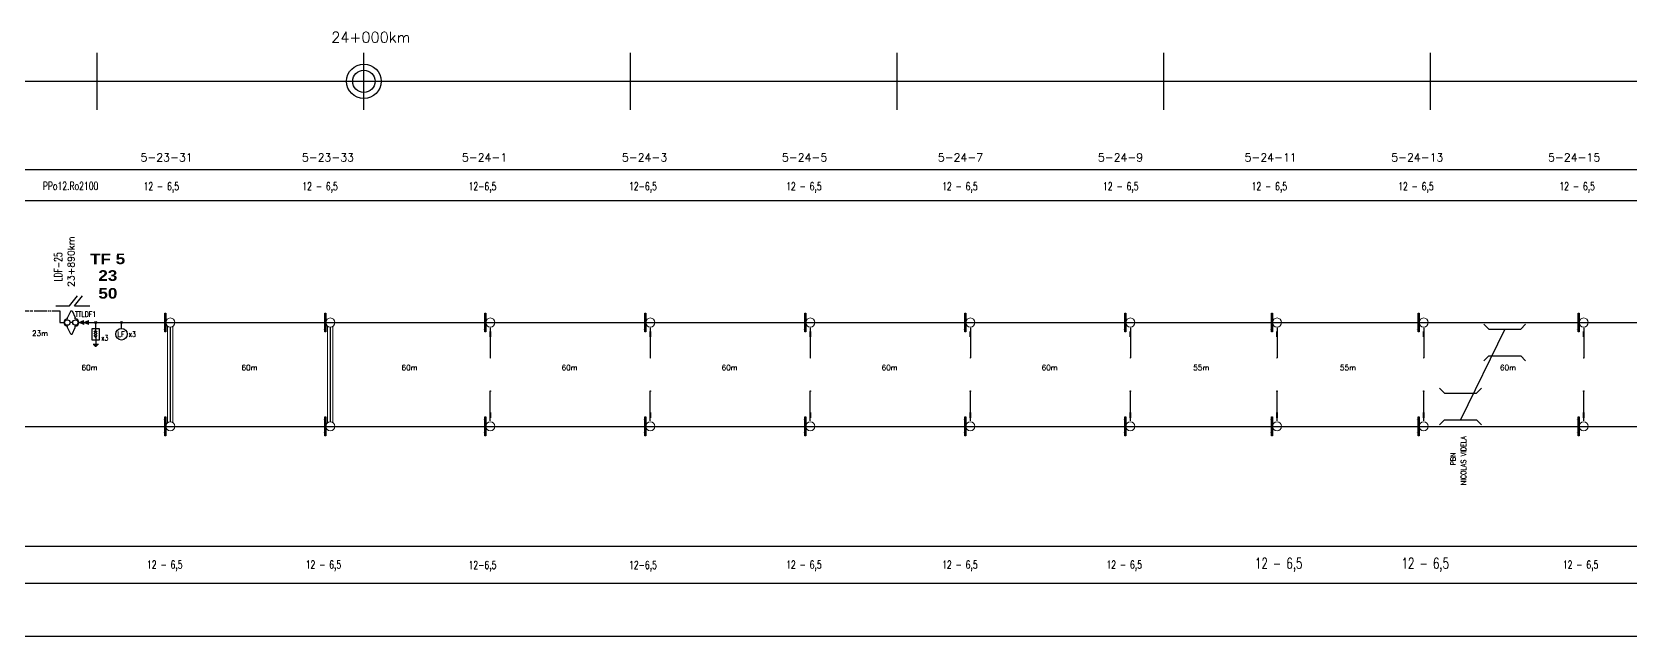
# Model space of a CAD drawing. Header units: millimetres. Extents: x 56 to 21898, y 218 to 1565.
# Drawn here: x 19944 to 20543, y 229 to 455 of the extents above; entities that cross this region are included whole.
import ezdxf
from ezdxf.enums import TextEntityAlignment as Align

# ---------------------------------------------------------------- set-up
doc = ezdxf.new("R2010")
doc.units = ezdxf.units.MM
doc.linetypes.add('ACAD_ISO05W100', pattern=[33, 24, -3, 0, -3, 0, -3])
for name, color, linetype in [('Brazos', 9, 'Continuous'), ('Cable subt 1x300', 5, 'Continuous'), ('Cruceta Fe', 42, 'Continuous'), ('Descargadores', 30, 'Continuous'), ('ESQUEMA', 7, 'Continuous'), ('LDF', 5, 'Continuous'), ('LDS', 1, 'Continuous'), ('longitud vano', 7, 'Continuous'), ('Nº de poste', 6, 'Continuous'), ('POSTES', 8, 'Continuous'), ('progresivas', 4, 'Continuous'), ('Pórticos', 9, 'Continuous'), ('Seccionamiento', 20, 'Continuous'), ('TEXTOS', 3, 'Continuous')]:
    doc.layers.add(name, color=color, linetype=linetype)
doc.styles.add('ROMANS', font='romans.shx', dxfattribs={"width": 0.7})
doc.styles.add('STYLE1', font='romans.shx')
doc.styles.add('TEXTO_SELLO', font='')
doc.styles.get('TEXTO_SELLO').set_extended_font_data('Arial Black', bold=True)

# ---------------------------------------------------------------- blocks, each defined once
blk = doc.blocks.new('Poste Hormigón')
at = {"layer": 'POSTES', "lineweight": 18}
blk.add_line((1.7, 0), (-1.7, 0), dxfattribs=at)
blk.add_circle((0, 0), 1.7, dxfattribs=at)
blk = doc.blocks.new('Brazo')
at = {"layer": 'Brazos'}
for p, q in [((0, 0.2), (0, -10.98)), ((-0.3, -1.23), (0.3, -1.23)), ((-0.3, -1.43), (0.3, -1.43)), ((-0.3, -1.64), (0.3, -1.64)), ((-0.3, -1.84), (0.3, -1.84)), ((-0.3, -2.04), (0.3, -2.04)), ((-0.3, -2.25), (0.3, -2.25)), ((-0.3, -2.45), (0.3, -2.45)), ((-0.3, -2.66), (0.3, -2.66)), ((-0.3, -2.86), (0.3, -2.86))]:
    blk.add_line(p, q, dxfattribs=at)
for start, end in [(37.01986, 217.01986), (217.01986, 37.01986)]:
    blk.add_arc((0, -10.98), 0.102, start, end, dxfattribs=at)
blk = doc.blocks.new('Cruceta Fe')
at = {"layer": 'Cruceta Fe', "const_width": 0.1}
for points in [[(-0.92, 2.45), (0, 2.45)], [(-0.92, 0), (0, 0)], [(-0.92, -2.45), (0, -2.45)]]:
    blk.add_lwpolyline(points, dxfattribs=at)
at = {"layer": 'Cruceta Fe'}
blk.add_lwpolyline([(-0.35, 3.52), (0, 3.52), (0, -3.52), (-0.35, -3.52)], close=True, dxfattribs=at)
blk = doc.blocks.new('Cruceta Fe 1')
at = {"layer": 'Cruceta Fe', "const_width": 0.1}
for points in [[(-0.92, 2.45), (0, 2.45)], [(-0.92, -2.45), (0, -2.45)]]:
    blk.add_lwpolyline(points, dxfattribs=at)
at = {"layer": 'Cruceta Fe'}
blk.add_lwpolyline([(-0.35, 3.52), (0, 3.52), (0, -3.52), (-0.35, -3.52)], close=True, dxfattribs=at)
blk = doc.blocks.new('Viga V')
at = {"layer": 'Pórticos', "lineweight": 20}
for p, q in [((-1, -1.37), (-1, -37.58)), ((-1, -1.73), (-1, -37.58)), ((1, -1.37), (1, -37.58)), ((1, -1.37), (1, -37.58))]:
    blk.add_line(p, q, dxfattribs=at)
at = {"layer": 'Pórticos'}
blk.add_line((0, -1.7), (0, -37.25), dxfattribs=at)
blk = doc.blocks.new('Retención LDF')
at = {"layer": 'POSTES'}
for p, q in [((-0.174, 0.28), (-0.152, 0.36)), ((0.153, 0.704), (-0.152, 0.36)), ((0.077, -0.021), (-0.077, 0.021)), ((0.153, 0.704), (0.231, 0.682)), ((0.231, 0.682), (0.316, 0.23)), ((0.293, 0.151), (0.316, 0.23)), ((-0.316, -0.23), (-0.293, -0.151)), ((-0.231, -0.682), (-0.316, -0.23)), ((-0.231, -0.682), (-0.153, -0.704)), ((-0.153, -0.704), (0.152, -0.36)), ((0.152, -0.36), (0.174, -0.28))]:
    blk.add_line(p, q, dxfattribs=at)
for centre in [(-0.239, 0.066), (0.239, -0.066)]:
    blk.add_circle(centre, 0.168, dxfattribs=at)
for centre, start, end in [((-0.234, 0.065), 74.50538, 254.50538), ((0.234, -0.065), 254.50538, 74.50538)]:
    blk.add_arc(centre, 0.223, start, end, dxfattribs=at)
blk = doc.blocks.new('Seccionador')
at = {"layer": 'Seccionamiento'}
for p, q in [((-5.05, 0), (0, 0)), ((0, 0), (2.99, 3.7)), ((1.89, 0), (4.88, 3.7)), ((1.89, 0), (7.65, 0))]:
    blk.add_line(p, q, dxfattribs=at)
blk = doc.blocks.new('Retencion LDF')
at = {"layer": 'LDF', "lineweight": 18}
for points in [[(0.269, -0.022), (0, 0), (0.168, -0.211)], [(0.487, -0.139), (0.219, -0.116), (0.387, -0.327)]]:
    blk.add_hatch(color=256, dxfattribs=at).paths.add_polyline_path(points)
for p, q in [((0.269, -0.022), (0, 0)), ((0.168, -0.211), (0, 0)), ((0.168, -0.211), (0.269, -0.022)), ((0.487, -0.139), (0.219, -0.116)), ((0.387, -0.327), (0.219, -0.116)), ((0.387, -0.327), (0.487, -0.139))]:
    blk.add_line(p, q, dxfattribs=at)
blk = doc.blocks.new('Descargador')
at = {"color": 30}
for p, q in [((0, -3.83), (0, 0)), ((0, -3.98), (-0.53, -3.07)), ((0, -4.81), (-0.53, -3.9)), ((0, -5.63), (-0.53, -4.72)), ((0, -3.98), (0.53, -3.07)), ((0, -4.81), (0.53, -3.9)), ((0, -5.63), (0.53, -4.72))]:
    blk.add_line(p, q, dxfattribs=at)
at = {"layer": 'Descargadores', "color": 30}
for p, q in [((0, -5.63), (0, -8.06)), ((-0.99, -8.06), (0.99, -8.06)), ((-0.67, -8.48), (0.67, -8.48)), ((-0.35, -8.92), (0.35, -8.92))]:
    blk.add_line(p, q, dxfattribs=at)
blk.add_lwpolyline([(-1.31, -2.27), (1.31, -2.27), (1.31, -6.57), (-1.31, -6.57)], close=True, dxfattribs=at)
blk.add_circle((0, 0), 0.381, dxfattribs=at)
blk = doc.blocks.new('Localizador falla')
at = {"color": 30}
blk.add_line((0, -2.21), (0, 0), dxfattribs=at)
at = {"layer": 'Descargadores', "color": 30}
for centre, radius in [((0, 0), 0.381), ((0, -4.39), 2.18)]:
    blk.add_circle(centre, radius, dxfattribs=at)
at = {"layer": 'ESQUEMA', "color": 7, "style": 'ROMANS', "width": 0.9}
blk.add_text('LF', height=2, dxfattribs=at).set_placement((-1.5, -5.38))

msp = doc.modelspace()

# ---------------------------------------------------------------- linework, layer by layer
for p, q in [((19968.1506, 426.3383), (19968.1506, 447.6025)), ((20068.1506, 426.3383), (20068.1506, 447.6025)), ((20168.1506, 426.3383), (20168.1506, 447.6025)), ((20268.1506, 426.3383), (20268.1506, 447.6025)), ((20368.1506, 426.3383), (20368.1506, 447.6025)), ((20468.1506, 426.3383), (20468.1506, 447.6025)), ((68.1506, 436.9704), (21897.5602, 436.9704)), ((68.1506, 403.8502), (21897.5602, 403.8502)), ((68.1506, 392.2176), (21897.5602, 392.2176)), ((20115.5506, 346.5185), (20115.5506, 346.5185)), ((20115.5506, 346.5185), (20115.5506, 346.5185)), ((20175.5506, 346.5185), (20175.5506, 346.5185)), ((20175.5506, 346.5185), (20175.5506, 346.5185)), ((20235.5506, 346.5185), (20235.5506, 346.5185)), ((20235.5506, 346.5185), (20235.5506, 346.5185)), ((20295.5506, 346.5185), (20295.5506, 346.5185)), ((20295.5506, 346.5185), (20295.5506, 346.5185)), ((20355.5506, 346.5185), (20355.5506, 346.5185)), ((20355.5506, 346.5185), (20355.5506, 346.5185)), ((20410.5506, 346.5185), (20410.5506, 346.5185)), ((20410.5506, 346.5185), (20410.5506, 346.5185)), ((20465.5506, 346.5185), (20465.5506, 346.5185)), ((20465.5506, 346.5185), (20465.5506, 346.5185)), ((20495.902, 344.0418), (20479.3191, 310.0418)), ((20489.902, 344.0418), (20488.0444, 345.8994)), ((20489.902, 344.0418), (20501.902, 344.0418)), ((20501.902, 344.0418), (20503.7596, 345.8994)), ((20525.5506, 346.5185), (20525.5506, 346.5185)), ((20525.5506, 346.5185), (20525.5506, 346.5185)), ((20489.902, 334.0418), (20488.0444, 332.1842)), ((20489.902, 334.0418), (20501.902, 334.0418)), ((20501.902, 334.0418), (20503.7596, 332.1842)), ((20473.3191, 320.0418), (20471.4615, 321.8994)), ((20473.3191, 320.0418), (20485.3191, 320.0418)), ((20485.3191, 320.0418), (20487.1767, 321.8994)), ((20473.3191, 310.0418), (20471.4615, 308.1842)), ((20473.3191, 310.0418), (20485.3191, 310.0418)), ((20485.3191, 310.0418), (20487.1767, 308.1842)), ((68.1506, 262.6383), (21897.5602, 262.6383)), ((68.1506, 248.8066), (21897.5602, 248.8066)), ((16907.9406, 228.9395), (21897.5602, 228.9395))]:
    msp.add_line(p, q)
for radius in [6.4757, 4.1956]:
    msp.add_circle((20068.1506, 436.9704), radius)
at = {"layer": 'Cable subt 1x300', "linetype": 'ACAD_ISO05W100', "ltscale": 0.2}
msp.add_lwpolyline([(19636.3822, 346.5185), (19638.4801, 346.5185), (19638.4801, 350.853), (19954.1689, 350.9011), (19954.1689, 346.4651), (19955.6388, 346.5179)], dxfattribs=at)
at = {"layer": 'LDF'}
msp.add_line((19961.3021, 346.5185), (21868.1506, 346.5185), dxfattribs=at)
at = {"layer": 'LDS'}
msp.add_line((19933.8506, 307.565), (21867.817, 307.565), dxfattribs=at)

# ---------------------------------------------------------------- block references
at = {"layer": 'Brazos'}
for p in [(20115.5504, 344.2785), (20175.5504, 344.2785), (20235.5504, 344.2785), (20295.5504, 344.2785), (20355.5504, 344.2785), (20410.5504, 344.2785), (20465.5504, 344.2785), (20525.5504, 344.2785)]:
    msp.add_blockref('Brazo', p, dxfattribs=at)
at = {"layer": 'Brazos', "xscale": -1, "rotation": 180}
for p in [(20115.5504, 309.805), (20175.5504, 309.805), (20235.5504, 309.805), (20295.5504, 309.805), (20355.5504, 309.805), (20410.5504, 309.805), (20465.5504, 309.805), (20525.5504, 309.805)]:
    msp.add_blockref('Brazo', p, dxfattribs=at)
at = {"layer": 'Cruceta Fe'}
for name, p in [('Cruceta Fe', (19993.8506, 346.5185)), ('Cruceta Fe', (20053.8506, 346.5185)), ('Cruceta Fe', (20113.8506, 346.5185)), ('Cruceta Fe', (20173.8506, 346.5185)), ('Cruceta Fe', (20233.8506, 346.5185)), ('Cruceta Fe', (20293.8506, 346.5185)), ('Cruceta Fe', (20353.8506, 346.5185)), ('Cruceta Fe', (20408.8506, 346.5185)), ('Cruceta Fe', (20463.8506, 346.5185)), ('Cruceta Fe', (20523.8506, 346.5185)), ('Cruceta Fe 1', (19993.8506, 307.565)), ('Cruceta Fe 1', (20053.8506, 307.565)), ('Cruceta Fe 1', (20113.8506, 307.565)), ('Cruceta Fe 1', (20173.8506, 307.565)), ('Cruceta Fe 1', (20233.8506, 307.565)), ('Cruceta Fe 1', (20293.8506, 307.565)), ('Cruceta Fe 1', (20353.8506, 307.565)), ('Cruceta Fe 1', (20408.8506, 307.565)), ('Cruceta Fe 1', (20463.8506, 307.565)), ('Cruceta Fe 1', (20523.8506, 307.565))]:
    msp.add_blockref(name, p, dxfattribs=at)
at = {"layer": 'Descargadores', "color": 30}
for name, p in [('Descargador', (19967.5897, 346.5185)), ('Localizador falla', (19977.2588, 346.5185))]:
    msp.add_blockref(name, p, dxfattribs=at)
at = {"layer": 'LDF', "lineweight": 25, "xscale": 7.150000000000214, "yscale": 7.150000000000214, "zscale": 7.150000000000214, "rotation": 28.58108115227029}
msp.add_blockref('Retencion LDF', (19961.3021, 346.5185), dxfattribs=at)
at = {"layer": 'POSTES', "lineweight": 35, "xscale": 6.077499999999612, "yscale": 6.077499999999612, "zscale": 6.077499999999612, "rotation": 15.49462485252056}
msp.add_blockref('Retención LDF', (19958.4704, 346.5185), dxfattribs=at)
at = {"layer": 'POSTES'}
for p in [(19995.5506, 346.5185), (20055.5506, 346.5185), (20115.5506, 346.5185), (20175.5506, 346.5185), (20235.5506, 346.5185), (20295.5506, 346.5185), (20355.5506, 346.5185), (20410.5506, 346.5185), (20465.5506, 346.5185), (20525.5506, 346.5185)]:
    msp.add_blockref('Poste Hormigón', p, dxfattribs=at)
at = {"layer": 'POSTES', "xscale": -1, "rotation": 180}
for p in [(19995.5506, 307.565), (20055.5506, 307.565), (20115.5506, 307.565), (20175.5506, 307.565), (20235.5506, 307.565), (20295.5506, 307.565), (20355.5506, 307.565), (20410.5506, 307.565), (20465.5506, 307.565), (20525.5506, 307.565)]:
    msp.add_blockref('Poste Hormigón', p, dxfattribs=at)
at = {"layer": 'Pórticos'}
for p in [(19995.5506, 346.5185), (20055.5506, 346.5185)]:
    msp.add_blockref('Viga V', p, dxfattribs=at)
at = {"layer": 'Seccionamiento'}
msp.add_blockref('Seccionador', (19957.744, 352.8347), dxfattribs=at)

# ---------------------------------------------------------------- texts
at = {"linetype": 'Continuous', "style": 'TEXTO_SELLO'}
for s, p in [('TF 5', (19965.4837, 368.3984)), ('23', (19968.5773, 362.1453)), ('50', (19968.5923, 355.4695))]:
    msp.add_text(s, height=4, dxfattribs=at).set_placement(p)
at = {"layer": 'ESQUEMA', "color": 7, "style": 'ROMANS', "width": 0.7}
for s, p in [('TTLDF1', (19963.8315, 349.633)), ('x3', (19971.001, 340.7168)), ('x3', (19981.291, 342.1401))]:
    msp.add_text(s, height=2, dxfattribs=at).set_placement(p, align=Align.MIDDLE)
at = {"layer": 'longitud vano', "linetype": 'Continuous', "style": 'STYLE1'}
for s, p in [('23m', (19943.7, 341.4643)), ('60m', (19962.2612, 328.6021)), ('60m', (20022.2612, 328.6021)), ('60m', (20082.2612, 328.6021)), ('60m', (20142.2612, 328.6021)), ('60m', (20202.2612, 328.6021)), ('60m', (20262.2612, 328.6021)), ('60m', (20322.2612, 328.6021)), ('55m', (20379.1416, 328.6021)), ('55m', (20434.1416, 328.6021)), ('60m', (20494.1416, 328.6021))]:
    msp.add_text(s, height=2, dxfattribs=at).set_placement(p)
at = {"layer": 'Nº de poste', "linetype": 'Continuous', "style": 'STYLE1'}
for s, p in [('5-23-31', (19984.3944, 406.9335)), ('5-23-33', (20044.8962, 406.9335)), ('5-24-1', (20104.8962, 406.9335)), ('5-24-3', (20164.8962, 406.9335)), ('5-24-5', (20224.8962, 406.9335)), ('5-24-7', (20283.365, 406.9335)), ('5-24-9', (20343.365, 406.9335)), ('5-24-11', (20398.365, 406.9335)), ('5-24-13', (20453.365, 406.9335)), ('5-24-15', (20512.1777, 406.9335))]:
    msp.add_text(s, height=3, dxfattribs=at).set_placement(p)
at = {"layer": 'progresivas', "linetype": 'Continuous', "style": 'STYLE1'}
msp.add_text('24+000km', height=4, dxfattribs=at).set_placement((20055.8989, 451.4825))
msp.add_text('23+890km', height=2.55, rotation=90, dxfattribs=at).set_placement((19959.6411, 359.8707))
at = {"layer": 'TEXTOS', "linetype": 'Continuous', "style": 'STYLE1', "width": 0.7}
for s, height, p in [('PPo12.Ro2100', 3, (19947.778, 396.2371)), ('12 - 6,5', 3, (19985.5373, 396.0928)), ('12 - 6,5', 3, (20045.0508, 396.0928)), ('12-6,5', 3, (20107.411, 396.0928)), ('12-6,5', 3, (20167.5839, 396.0928)), ('12 - 6,5', 3, (20226.4751, 396.0928)), ('12 - 6,5', 3, (20284.9608, 396.0928)), ('12 - 6,5', 3, (20345.2979, 396.0928)), ('12 - 6,5', 3, (20401.0113, 396.0928)), ('12 - 6,5', 3, (20455.9681, 396.0928)), ('12 - 6,5', 3, (20516.4265, 396.0928)), ('12 - 6,5', 4, (20402.2955, 254.213)), ('12 - 6,5', 4, (20457.2524, 254.213)), ('12 - 6,5', 3, (19986.8216, 254.213)), ('12 - 6,5', 3, (20046.335, 254.213)), ('12-6,5', 3, (20107.411, 254.0668)), ('12-6,5', 3, (20167.5839, 254.0668)), ('12 - 6,5', 3, (20226.4751, 254.213)), ('12 - 6,5', 3, (20284.9608, 254.213)), ('12 - 6,5', 3, (20346.5821, 254.213)), ('12 - 6,5', 3, (20517.7107, 254.213))]:
    msp.add_text(s, height=height, dxfattribs=at).set_placement(p)
at = {"layer": 'TEXTOS', "color": 6, "linetype": 'Continuous', "style": 'STYLE1', "width": 0.7}
msp.add_text('LDF-25', height=3, rotation=90, dxfattribs=at).set_placement((19954.998, 361.8655))
at = {"layer": 'TEXTOS', "linetype": 'Continuous', "style": 'STYLE1', "width": 0.9}
for s, p in [('NICOLAS VIDELA', (20481.4129, 285.5159)), ('PBN', (20477.5086, 292.9522))]:
    msp.add_text(s, height=1.944, rotation=90, dxfattribs=at).set_placement(p)

doc.saveas('drawing.dxf')
